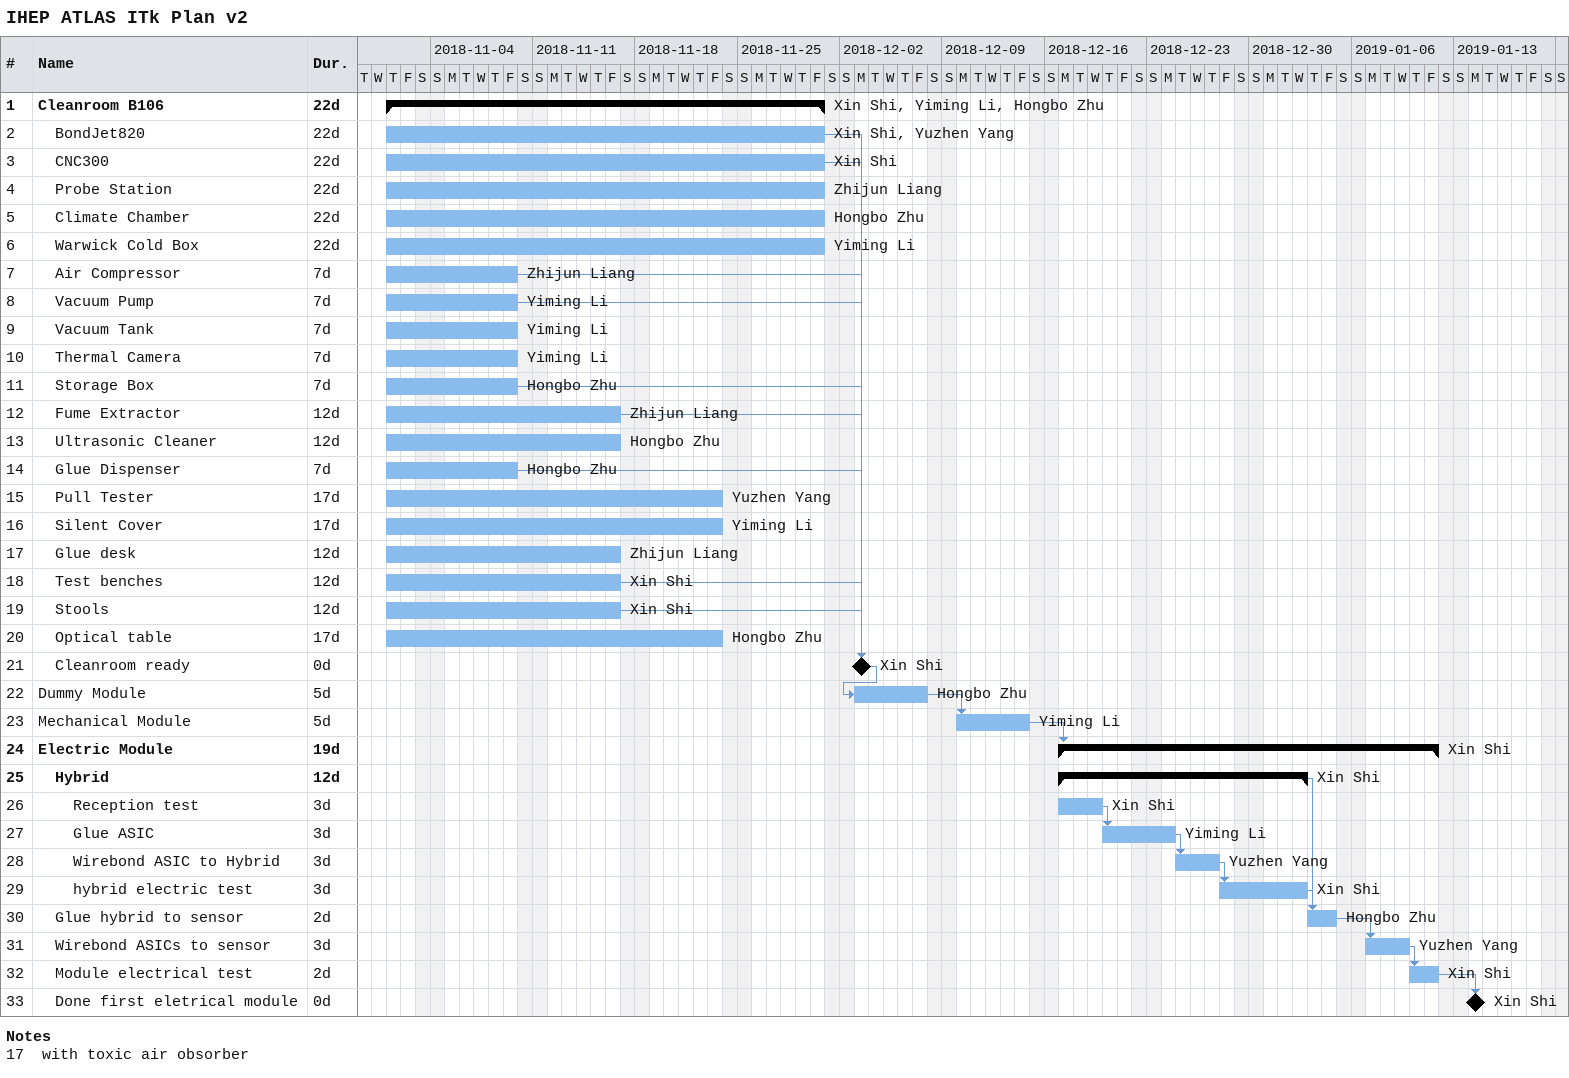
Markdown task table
IHEP ATLAS ITk Plan v2

| ID | Level | Task | Duration | Start | Finish | Predecessors | Resources |
|---|---|---|---|---|---|---|---|
| 1 | 1 | **Cleanroom B106** | 22d | 2018-11-01 | 2018-11-30 |  | Xin Shi, Yiming Li, Hongbo Zhu |
| 2 | 2 | BondJet820 | 22d | 2018-11-01 | 2018-11-30 |  | Xin Shi, Yuzhen Yang |
| 3 | 2 | CNC300 | 22d | 2018-11-01 | 2018-11-30 |  | Xin Shi |
| 4 | 2 | Probe Station | 22d | 2018-11-01 | 2018-11-30 |  | Zhijun Liang |
| 5 | 2 | Climate Chamber | 22d | 2018-11-01 | 2018-11-30 |  | Hongbo Zhu |
| 6 | 2 | Warwick Cold Box | 22d | 2018-11-01 | 2018-11-30 |  | Yiming Li |
| 7 | 2 | Air Compressor | 7d | 2018-11-01 | 2018-11-09 |  | Zhijun Liang |
| 8 | 2 | Vacuum Pump | 7d | 2018-11-01 | 2018-11-09 |  | Yiming Li |
| 9 | 2 | Vacuum Tank | 7d | 2018-11-01 | 2018-11-09 |  | Yiming Li |
| 10 | 2 | Thermal Camera | 7d | 2018-11-01 | 2018-11-09 |  | Yiming Li |
| 11 | 2 | Storage Box | 7d | 2018-11-01 | 2018-11-09 |  | Hongbo Zhu |
| 12 | 2 | Fume Extractor | 12d | 2018-11-01 | 2018-11-16 |  | Zhijun Liang |
| 13 | 2 | Ultrasonic Cleaner | 12d | 2018-11-01 | 2018-11-16 |  | Hongbo Zhu |
| 14 | 2 | Glue Dispenser | 7d | 2018-11-01 | 2018-11-09 |  | Hongbo Zhu |
| 15 | 2 | Pull Tester | 17d | 2018-11-01 | 2018-11-23 |  | Yuzhen Yang |
| 16 | 2 | Silent Cover | 17d | 2018-11-01 | 2018-11-23 |  | Yiming Li |
| 17 | 2 | Glue desk | 12d | 2018-11-01 | 2018-11-16 |  | Zhijun Liang |
| 18 | 2 | Test benches | 12d | 2018-11-01 | 2018-11-16 |  | Xin Shi |
| 19 | 2 | Stools | 12d | 2018-11-01 | 2018-11-16 |  | Xin Shi |
| 20 | 2 | Optical table | 17d | 2018-11-01 | 2018-11-23 |  | Hongbo Zhu |
| 21 | 2 | Cleanroom ready | 0d | 2018-12-03 | 2018-12-03 | 2, 3, 7, 8, 11, 12, 14, 18, 19 | Xin Shi |
| 22 | 1 | Dummy Module | 5d | 2018-12-03 | 2018-12-07 | 21 | Hongbo Zhu |
| 23 | 1 | Mechanical Module | 5d | 2018-12-10 | 2018-12-14 | 22 | Yiming Li |
| 24 | 1 | **Electric Module** | 19d | 2018-12-17 | 2019-01-11 | 23 | Xin Shi |
| 25 | 2 | **Hybrid** | 12d | 2018-12-17 | 2019-01-02 |  | Xin Shi |
| 26 | 3 | Reception test | 3d | 2018-12-17 | 2018-12-19 |  | Xin Shi |
| 27 | 3 | Glue ASIC | 3d | 2018-12-20 | 2018-12-24 | 26 | Yiming Li |
| 28 | 3 | Wirebond ASIC to Hybrid | 3d | 2018-12-25 | 2018-12-27 | 27 | Yuzhen Yang |
| 29 | 3 | hybrid electric test | 3d | 2018-12-28 | 2019-01-02 | 28 | Xin Shi |
| 30 | 2 | Glue hybrid to sensor | 2d | 2019-01-03 | 2019-01-04 | 25, 29 | Hongbo Zhu |
| 31 | 2 | Wirebond ASICs to sensor | 3d | 2019-01-07 | 2019-01-09 | 30 | Yuzhen Yang |
| 32 | 2 | Module electrical test | 2d | 2019-01-10 | 2019-01-11 | 31 | Xin Shi |
| 33 | 2 | Done first eletrical module | 0d | 2019-01-14 | 2019-01-14 | 32 | Xin Shi |

Notes
- 17: with toxic air obsorber
